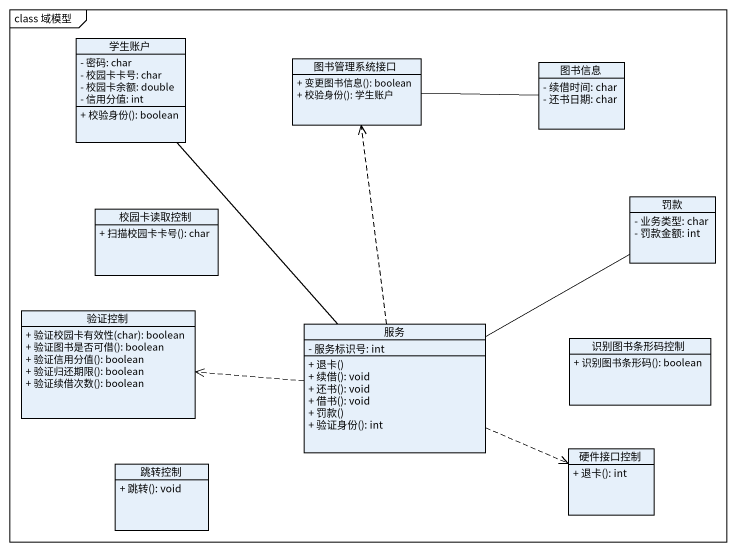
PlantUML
@startuml
mainframe class 域模型
hide circle
hide empty members
skinparam classAttributeIconSize 0
class 学生账户 {
  - 密码: char
  - 校园卡卡号: char
  - 校园卡余额: double
  - 信用分值: int
  + 校验身份(): boolean
}
class 图书管理系统接口 {
  + 变更图书信息(): boolean
  + 校验身份(): 学生账户
}
class 图书信息 {
  - 续借时间: char
  - 还书日期: char
}
class 罚款 {
  - 业务类型: char
  - 罚款金额: int
}
class 校园卡读取控制 {
  + 扫描校园卡卡号(): char
}
class 验证控制 {
  + 验证校园卡有效性(char): boolean
  + 验证图书是否可借(): boolean
  + 验证信用分值(): boolean
  + 验证归还期限(): boolean
  + 验证续借次数(): boolean
}
class 服务 {
  - 服务标识号: int
  + 退卡()
  + 续借(): void
  + 还书(): void
  + 借书(): void
  + 罚款()
  + 验证身份(): int
}
class 识别图书条形码控制 {
  + 识别图书条形码(): boolean
}
class 硬件接口控制 {
  + 退卡(): int
}
class 跳转控制 {
  + 跳转(): void
}
图书管理系统接口 -right- 图书信息
服务 -up- 学生账户
服务 .up.> 图书管理系统接口
服务 -right- 罚款
服务 .left.> 验证控制
服务 .right.> 硬件接口控制
@enduml
